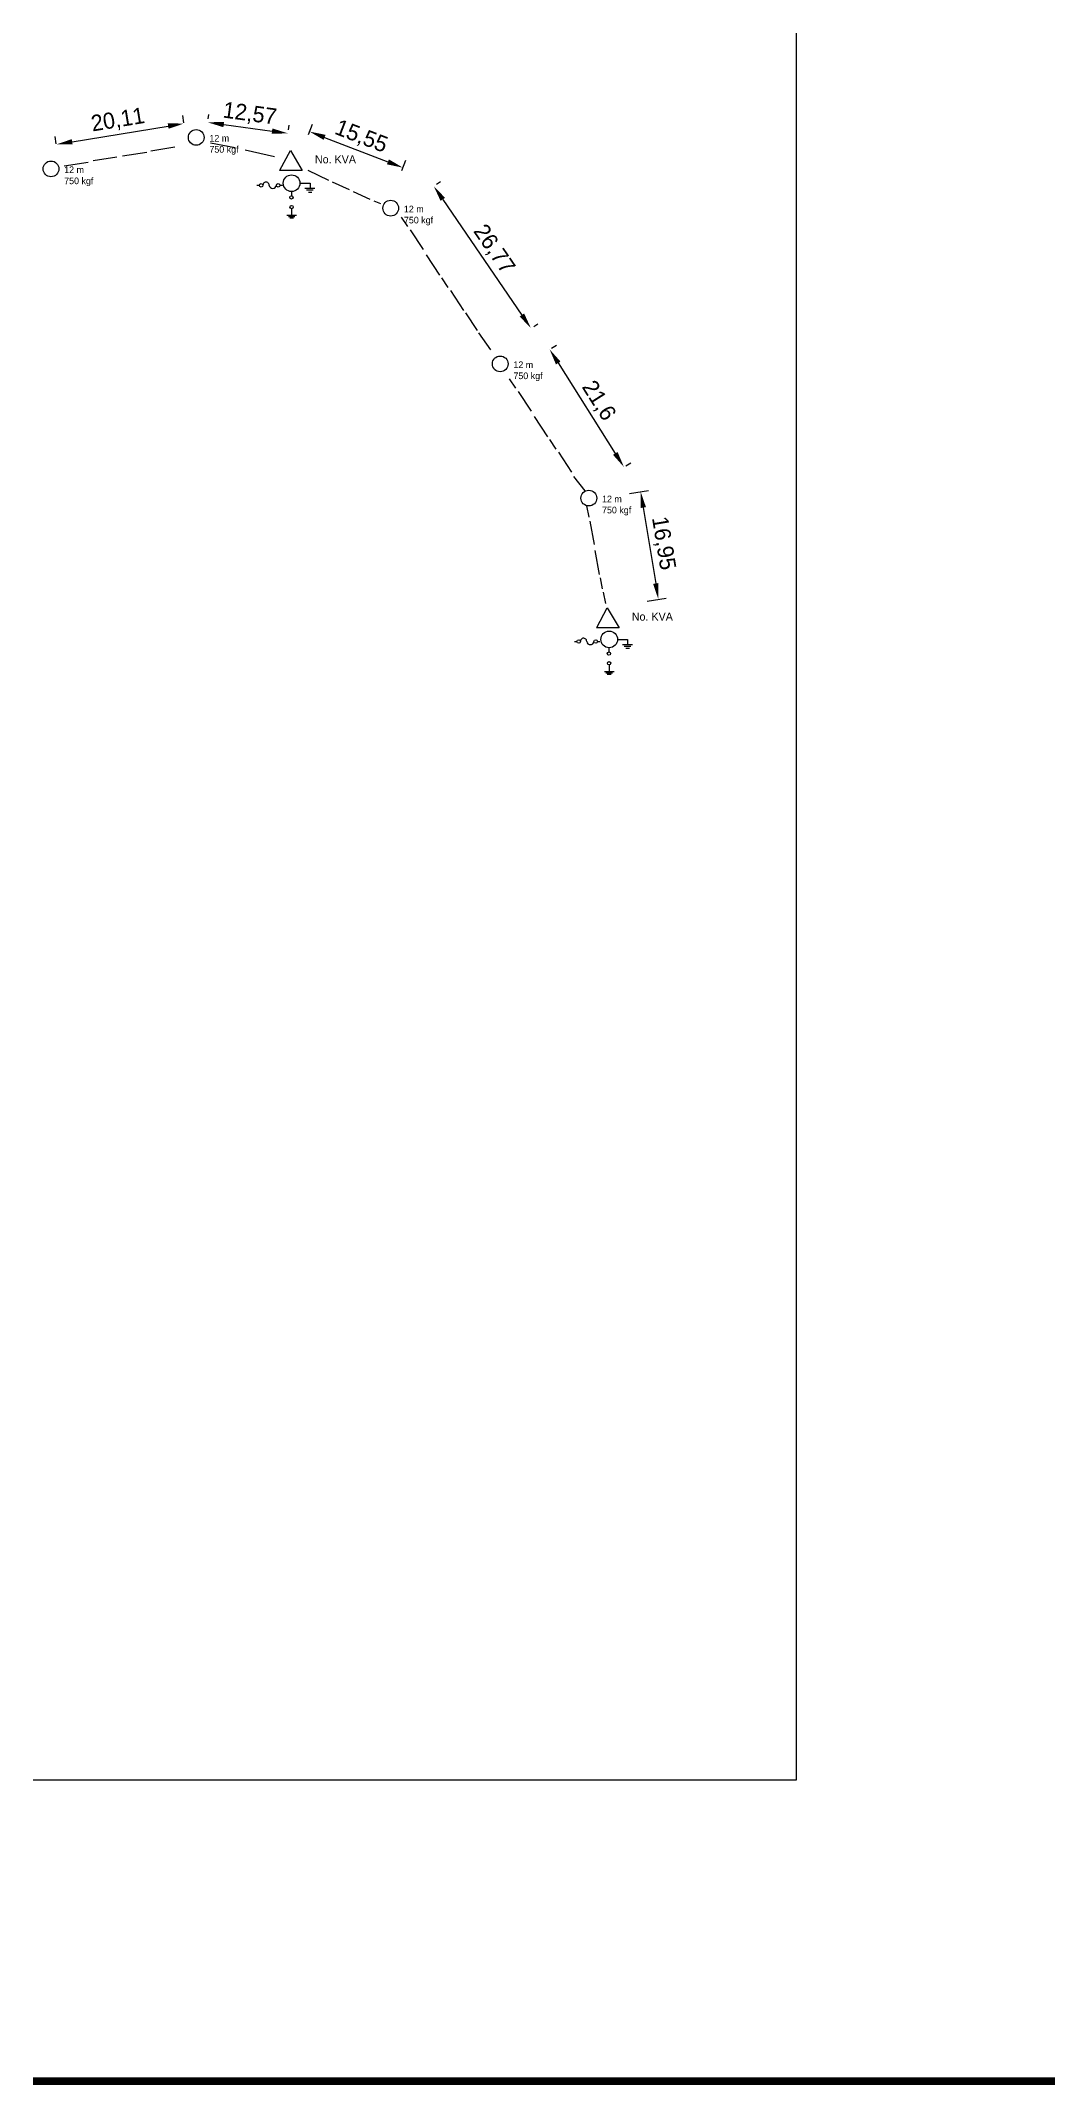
# Model space of a CAD drawing. Header units: millimetres. Extents: x -3588 to 75209, y -3737 to 38254.
# Drawn here: x 32388.7 to 32545, y 5352.8 to 5670.4 of the extents above; entities that cross this region are included whole.
import ezdxf

# ---------------------------------------------------------------- set-up
doc = ezdxf.new("R2010")
doc.units = ezdxf.units.MM
doc.layers.add('P', color=253, linetype='Continuous')
doc.dimstyles.new('ISO-25', dxfattribs={"dimtxt": 2.5, "dimasz": 2.5, "dimexe": 1.25, "dimexo": 0.625, "dimtad": 1, "dimtxsty": 'Standard', "dimcen": 2.5, "dimadec": 0, "dimazin": 0, "dimtfac": 1, "dimtmove": 0, "dimatfit": 3, "dimfxl": 1, "dimarcsym": 0})

# ---------------------------------------------------------------- blocks, each defined once
blk = doc.blocks.new('*D118')
at = {"color": 0, "lineweight": -2, "transparency": 16777216}
for p, q in [((32393.58, 5654.69), (32408.48, 5657.13)), ((32410.93, 5657.63), (32410.75, 5658.76)), ((32391.09, 5654.39), (32390.91, 5655.52))]:
    blk.add_line(p, q, dxfattribs=at)
at = {"color": 0, "transparency": 16777216}
for points in [[(32408.42, 5657.54), (32408.55, 5656.72), (32410.95, 5657.53)], [(32393.51, 5655.1), (32393.64, 5654.28), (32391.11, 5654.29)]]:
    blk.add_solid(points, dxfattribs=at)
at = {"layer": 'Defpoints', "color": 0, "transparency": 16777216}
for p in [(32410.95, 5657.53), (32411.04, 5657.02), (32391.19, 5653.78)]:
    blk.add_point(p, dxfattribs=at)
at = {"color": 0, "transparency": 16777216, "insert": (32400.69, 5657.97), "char_height": 2.5, "attachment_point": 5, "rotation": 9.2762}
blk.add_mtext('20,11', dxfattribs=at)
blk = doc.blocks.new('*D119')
at = {"color": 0, "lineweight": -2, "transparency": 16777216}
for p, q in [((32414.72, 5658.27), (32414.81, 5658.95)), ((32417.12, 5657.37), (32424.62, 5656.35)), ((32427.17, 5656.56), (32427.26, 5657.25))]:
    blk.add_line(p, q, dxfattribs=at)
at = {"color": 0, "transparency": 16777216}
for points in [[(32417.17, 5657.79), (32417.06, 5656.96), (32414.64, 5657.71)], [(32424.67, 5656.76), (32424.56, 5655.93), (32427.1, 5656.01)]]:
    blk.add_solid(points, dxfattribs=at)
at = {"layer": 'Defpoints', "color": 0, "transparency": 16777216}
for p in [(32414.63, 5657.65), (32427.09, 5655.94), (32427.1, 5656.01)]:
    blk.add_point(p, dxfattribs=at)
at = {"color": 0, "transparency": 16777216, "insert": (32421.15, 5658.92), "char_height": 2.5, "attachment_point": 5, "rotation": 352.2045}
blk.add_mtext('12,57', dxfattribs=at)
blk = doc.blocks.new('*D120')
at = {"color": 0, "lineweight": -2, "transparency": 16777216}
for p, q in [((32430.27, 5655.83), (32430.9, 5657.45)), ((32432.78, 5655.38), (32442.62, 5651.58)), ((32444.78, 5650.22), (32445.4, 5651.84))]:
    blk.add_line(p, q, dxfattribs=at)
at = {"color": 0, "transparency": 16777216}
for points in [[(32432.93, 5655.77), (32432.63, 5654.99), (32430.44, 5656.28)], [(32442.77, 5651.96), (32442.47, 5651.19), (32444.95, 5650.67)]]:
    blk.add_solid(points, dxfattribs=at)
at = {"layer": 'Defpoints', "color": 0, "transparency": 16777216}
for p in [(32430.04, 5655.24), (32444.55, 5649.63), (32444.95, 5650.67)]:
    blk.add_point(p, dxfattribs=at)
at = {"color": 0, "transparency": 16777216, "insert": (32438.45, 5655.42), "char_height": 2.5, "attachment_point": 5, "rotation": 338.8654}
blk.add_mtext('15,55', dxfattribs=at)
blk = doc.blocks.new('*D121')
at = {"color": 0, "lineweight": -2, "transparency": 16777216}
for p, q in [((32450.16, 5648.11), (32450.76, 5648.52)), ((32451.14, 5645.75), (32463.43, 5627.78)), ((32465.28, 5626.01), (32465.88, 5626.42))]:
    blk.add_line(p, q, dxfattribs=at)
at = {"color": 0, "transparency": 16777216}
for points in [[(32451.49, 5645.99), (32450.8, 5645.51), (32449.73, 5647.81)], [(32463.78, 5628.02), (32463.09, 5627.55), (32464.84, 5625.72)]]:
    blk.add_solid(points, dxfattribs=at)
at = {"layer": 'Defpoints', "color": 0, "transparency": 16777216}
for p in [(32449.65, 5647.76), (32464.76, 5625.66), (32464.84, 5625.72)]:
    blk.add_point(p, dxfattribs=at)
at = {"color": 0, "transparency": 16777216, "insert": (32459.01, 5637.94), "char_height": 2.5, "attachment_point": 5, "rotation": 304.3711}
blk.add_mtext('26,77', dxfattribs=at)
blk = doc.blocks.new('*D122')
at = {"color": 0, "lineweight": -2, "transparency": 16777216}
for p, q in [((32468.02, 5622.62), (32468.8, 5623.11)), ((32469.08, 5620.33), (32477.94, 5606.29)), ((32479.56, 5604.35), (32480.33, 5604.84))]:
    blk.add_line(p, q, dxfattribs=at)
at = {"color": 0, "transparency": 16777216}
for points in [[(32469.43, 5620.55), (32468.72, 5620.1), (32467.74, 5622.44)], [(32478.29, 5606.51), (32477.59, 5606.06), (32479.28, 5604.17)]]:
    blk.add_solid(points, dxfattribs=at)
at = {"layer": 'Defpoints', "color": 0, "transparency": 16777216}
for p in [(32467.5, 5622.28), (32479.03, 5604.02), (32479.28, 5604.17)]:
    blk.add_point(p, dxfattribs=at)
at = {"color": 0, "transparency": 16777216, "insert": (32475.27, 5614.42), "char_height": 2.5, "attachment_point": 5, "rotation": 302.265}
blk.add_mtext('21,6', dxfattribs=at)
blk = doc.blocks.new('*D123')
at = {"color": 0, "lineweight": -2, "transparency": 16777216}
for p, q in [((32480.13, 5600.05), (32483.11, 5600.54)), ((32482.29, 5597.87), (32484.22, 5586.08)), ((32482.88, 5583.33), (32485.86, 5583.82))]:
    blk.add_line(p, q, dxfattribs=at)
at = {"color": 0, "transparency": 16777216}
for points in [[(32482.7, 5597.94), (32481.87, 5597.8), (32481.88, 5600.33)], [(32484.64, 5586.15), (32483.81, 5586.01), (32484.63, 5583.61)]]:
    blk.add_solid(points, dxfattribs=at)
at = {"layer": 'Defpoints', "color": 0, "transparency": 16777216}
for p in [(32479.51, 5599.94), (32482.26, 5583.22), (32484.63, 5583.61)]:
    blk.add_point(p, dxfattribs=at)
at = {"color": 0, "transparency": 16777216, "insert": (32485.31, 5592.31), "char_height": 2.5, "attachment_point": 5, "rotation": 279.3444}
blk.add_mtext('16,95', dxfattribs=at)

msp = doc.modelspace()

# ---------------------------------------------------------------- linework, layer by layer
at = {"color": 10}
for p, q in [((32401.413, 5652.493), (32405.146, 5653.095)), ((32405.8, 5653.28), (32409.531, 5653.893)), ((32425.849, 5650.282), (32427.475, 5653.337)), ((32427.475, 5653.337), (32429.297, 5650.217)), ((32392.335, 5650.947), (32396.067, 5651.549)), ((32396.858, 5651.767), (32400.519, 5652.357)), ((32429.297, 5650.217), (32425.796, 5650.217)), ((32422.265, 5647.929), (32422.65, 5647.929)), ((32425.84, 5647.929), (32426.229, 5647.929)), ((32427.616, 5646.889), (32427.621, 5646.312)), ((32429.042, 5648.243), (32430.518, 5648.242)), ((32429.733, 5647.486), (32431.282, 5647.485)), ((32429.977, 5647.212), (32431.02, 5647.212)), ((32430.266, 5646.883), (32430.793, 5646.883)), ((32430.518, 5648.242), (32430.519, 5647.507)), ((32428.408, 5643.241), (32426.914, 5643.224)), ((32427.651, 5644.283), (32427.662, 5643.232)), ((32428.177, 5643.033), (32427.152, 5643.021)), ((32427.959, 5642.83), (32427.369, 5642.824)), ((32445.718, 5641.519), (32444.737, 5643.004)), ((32448.151, 5637.935), (32446.107, 5641.03)), ((32450.685, 5633.958), (32448.602, 5637.113)), ((32451.992, 5632.06), (32451.012, 5633.545)), ((32454.426, 5628.476), (32452.381, 5631.57)), ((32462.488, 5616.404), (32461.507, 5617.889)), ((32464.921, 5612.82), (32462.877, 5615.914)), ((32467.455, 5608.843), (32465.371, 5611.998)), ((32468.762, 5606.945), (32467.782, 5608.429)), ((32471.195, 5603.361), (32469.151, 5606.455)), ((32473.857, 5596.376), (32473.53, 5598.125)), ((32474.708, 5592.128), (32474.025, 5595.773)), ((32475.499, 5587.479), (32474.804, 5591.195)), ((32475.966, 5585.222), (32475.639, 5586.971)), ((32476.457, 5582.961), (32476.13, 5584.709)), ((32475.071, 5579.251), (32476.698, 5582.307)), ((32476.698, 5582.307), (32478.52, 5579.186)), ((32471.594, 5577.062), (32471.979, 5577.062)), ((32478.52, 5579.186), (32475.018, 5579.186)), ((32475.169, 5577.063), (32475.558, 5577.063)), ((32478.371, 5577.376), (32479.848, 5577.375)), ((32479.062, 5576.619), (32480.611, 5576.618)), ((32479.848, 5577.375), (32479.848, 5576.64)), ((32476.945, 5576.022), (32476.95, 5575.446)), ((32476.98, 5573.416), (32476.991, 5572.366)), ((32479.306, 5576.345), (32480.349, 5576.345)), ((32479.596, 5576.016), (32480.122, 5576.016)), ((32477.737, 5572.374), (32476.243, 5572.357)), ((32477.506, 5572.166), (32476.481, 5572.155)), ((32477.288, 5571.963), (32476.698, 5571.957))]:
    msp.add_line(p, q, dxfattribs=at)
at = {"color": 1}
for p, q in [((32415.062, 5654.517), (32418.872, 5653.812)), ((32420.461, 5653.466), (32424.976, 5652.409)), ((32430.161, 5650.287), (32433.406, 5648.736)), ((32433.941, 5648.49), (32436.576, 5647.285)), ((32437.23, 5646.969), (32439.806, 5645.794)), ((32440.422, 5645.514), (32441.486, 5645.123)), ((32454.667, 5628.145), (32456.472, 5625.37)), ((32456.703, 5625), (32458.555, 5622.364)), ((32471.451, 5602.675), (32473.216, 5600.461))]:
    msp.add_line(p, q, dxfattribs=at)
msp.add_lwpolyline([(32085.131, 5760.039), (32506.032, 5760.039), (32506.032, 5400.177), (32085.131, 5400.177)], close=True)
at = {"color": 10}
for centre, radius in [((32412.841, 5655.37), 1.222), ((32390.281, 5650.479), 1.222), ((32427.66, 5648.258), 1.294), ((32422.927, 5647.936), 0.276), ((32425.564, 5647.932), 0.276), ((32427.621, 5646.048), 0.263), ((32427.645, 5644.542), 0.26), ((32443.054, 5644.378), 1.222), ((32460.063, 5620.192), 1.222), ((32473.829, 5599.336), 1.222), ((32472.256, 5577.069), 0.276), ((32474.893, 5577.065), 0.276), ((32476.989, 5577.391), 1.294), ((32476.95, 5575.182), 0.263), ((32476.974, 5573.676), 0.26)]:
    msp.add_circle(centre, radius, dxfattribs=at)
for centre, radius, start, end in [((32423.683, 5647.957), 0.481, 356.0473, 179.98075), ((32424.725, 5648.024), 0.571, 190.00363, 350.3175), ((32473.012, 5577.091), 0.481, 356.0473, 179.98075), ((32474.054, 5577.157), 0.571, 190.00363, 350.3175)]:
    msp.add_arc(centre, radius, start, end, dxfattribs=at)
at = {"layer": 'P', "color": 254, "const_width": 1.2}
msp.add_lwpolyline([(20585.112, 5353.404), (35785.743, 5353.404)], dxfattribs=at)

# ---------------------------------------------------------------- texts
at = {"color": 10, "attachment_point": 1}
for s, width, gutter_width, insert, char_height in [('12 m^J750 kgf ', 21.10344, 5.166, (32414.889, 5655.755), 1.03321), ('12 m^J750 kgf ', 21.10344, 5.166, (32392.329, 5650.864), 1.03321), ('No. KVA', 17.75852, 6.215, (32431.283, 5652.583), 1.243), ('12 m^J750 kgf ', 21.10344, 5.166, (32445.101, 5644.763), 1.03321), ('12 m^J750 kgf ', 21.10344, 5.166, (32462.111, 5620.577), 1.03321), ('12 m^J750 kgf ', 21.10344, 5.166, (32475.876, 5599.72), 1.03321), ('No. KVA', 17.75852, 6.215, (32480.505, 5581.552), 1.243)]:
    msp.add_mtext_dynamic_manual_height_columns(s, width=width, gutter_width=gutter_width, heights=[0], dxfattribs=dict(at, insert=insert, char_height=char_height))

# ---------------------------------------------------------------- dimensions: what is measured, and where the dimension line sits
at = {"color": 1}
for p1, p2, distance, picture, middle in [((32391.1929, 5653.7752), (32411.0351, 5657.016), 0.521, '*D118', (32400.6942, 5657.9659)), ((32414.632, 5657.649), (32427.087, 5655.944), 0.064, '*D119', (32421.151, 5658.924)), ((32430.043, 5655.242), (32444.55, 5649.634), 1.115, '*D120', (32438.449, 5655.421)), ((32449.648, 5647.757), (32464.761, 5625.661), 0.1, '*D121', (32459.006, 5637.942)), ((32467.495, 5622.284), (32479.028, 5604.015), 0.293, '*D122', (32475.271, 5614.418)), ((32479.51, 5599.945), (32482.261, 5583.224), 2.402, '*D123', (32485.311, 5592.313))]:
    dim = msp.add_aligned_dim(p1=p1, p2=p2, distance=distance, dimstyle='ISO-25', dxfattribs=at)
    dim.commit()
    dim.dimension.update_dxf_attribs({"geometry": picture, "text_midpoint": middle})

doc.saveas('drawing.dxf')
